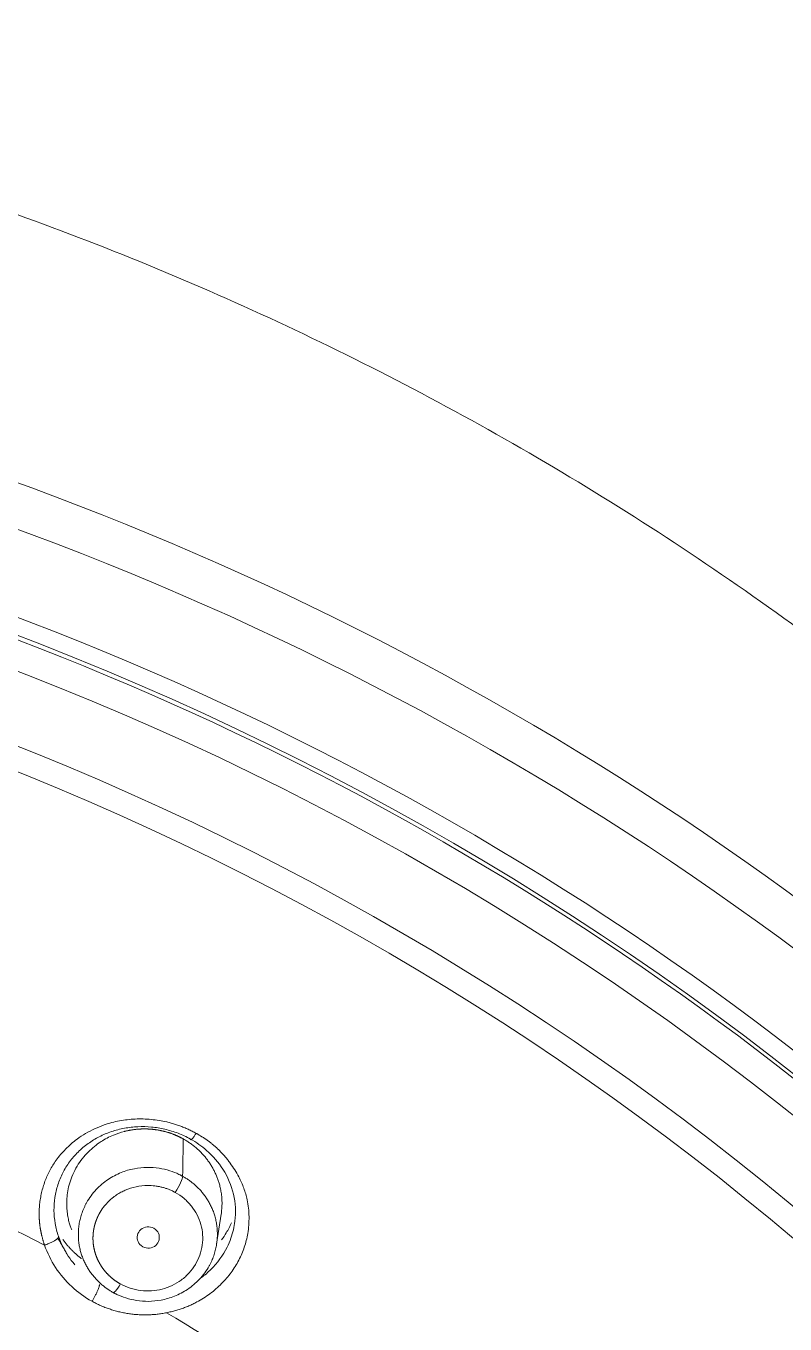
# Model space of a CAD drawing. Extents: x 19821 to 22981, y -91 to 2224.
# Drawn here: x 20767.21 to 20782.71, y 1251.95 to 1278.47 of the extents above; entities that cross this region are included whole.
import ezdxf

# ---------------------------------------------------------------- set-up
doc = ezdxf.new("R2010")
doc.units = 0
doc.header["$LTSCALE"] = 10
doc.header["$MEASUREMENT"] = 0
doc.layers.add('1', color=7, linetype='CONTINUOUS')

msp = doc.modelspace()

# ---------------------------------------------------------------- linework, layer by layer
at = {"layer": '1', "color": 7, "linetype": 'Continuous', "lineweight": 18}
msp.add_line((20771.101, 1253.576), (20771.194, 1254.189), dxfattribs=at)
for centre, major_axis, ratio, start_param, end_param in [((20744.931, 1212.861), (62.577, 0), 0.961262, 0, 3.141593), ((20744.931, 1212.247), (-60.5, 0), 0.961262, 2.420581, 4.712389), ((20744.931, 1212.384), (60, 0), 0.961262, 4.72417, 7.853982), ((20744.931, 1212.384), (-59.925, 0), 0.961262, 1.570796, 4.712389), ((20770.257, 1254.717), (0.146, 0.262), 0.138093, 4.469713, 6.031596), ((20769.136, 1252.849), (-0.146, -0.262), 0.138143, 6.152922, 7.610186)]:
    msp.add_ellipse(centre, major_axis=major_axis, ratio=ratio, start_param=start_param, end_param=end_param, dxfattribs=at)
at = {"layer": '1', "color": 7, "linetype": 'Continuous', "lineweight": 13}
for centre, major_axis, start_param, end_param in [((20744.931, 1212.541), (61.963, 0), 0.423959, 1.570796), ((20744.931, 1212.247), (-59.425, 0), 1.570796, 4.70194), ((20744.931, 1212.247), (-57.948, 0), 1.579187, 4.712389), ((20744.931, 1212.291), (57.403, 0), 4.721079, 7.853982), ((20744.931, 1213.073), (-47.825, 0), 4.218854, 4.368165), ((20744.931, 1213.073), (-47.825, 0), 4.009414, 4.158726)]:
    msp.add_ellipse(centre, major_axis=major_axis, ratio=0.961262, start_param=start_param, end_param=end_param, dxfattribs=at)
at = {"layer": '1', "color": 7, "linetype": 'Continuous', "lineweight": 18}
for points, knots in [([(20807.83, 1218.028), (20807.83, 1219.202), (20807.795, 1220.363), (20807.656, 1222.66), (20807.554, 1223.794), (20807.287, 1226.034), (20807.122, 1227.139), (20806.734, 1229.315), (20806.511, 1230.387), (20806.012, 1232.495), (20805.735, 1233.531), (20805.133, 1235.567), (20804.808, 1236.566), (20804.112, 1238.525), (20803.372, 1240.445), (20802.141, 1243.205), (20800.801, 1245.84), (20799.367, 1248.351), (20797.85, 1250.736), (20796.261, 1252.994), (20794.612, 1255.126), (20792.914, 1257.134), (20791.755, 1258.391), (20790.88, 1259.304), (20790.44, 1259.753), (20789.924, 1260.264), (20789.665, 1260.516), (20789.536, 1260.641), (20789.471, 1260.704), (20789.439, 1260.735), (20789.423, 1260.75), (20789.415, 1260.758), (20789.411, 1260.762), (20789.409, 1260.764), (20789.408, 1260.765), (20789.407, 1260.765), (20789.407, 1260.766), (20789.407, 1260.766), (20787.905, 1262.209), (20786.333, 1263.573), (20783.069, 1266.133), (20781.375, 1267.33), (20777.888, 1269.547), (20776.093, 1270.567), (20772.423, 1272.426), (20770.547, 1273.265), (20766.734, 1274.756), (20764.797, 1275.409), (20760.882, 1276.526), (20758.904, 1276.991), (20754.926, 1277.733), (20752.927, 1278.01), (20748.926, 1278.379), (20746.924, 1278.47), (20744.931, 1278.47)], [0, 0, 0, 0, 0.03125, 0.03125, 0.0625, 0.0625, 0.09375, 0.09375, 0.125, 0.125, 0.15625, 0.15625, 0.1875, 0.1875, 0.21875, 0.25, 0.28125, 0.3125, 0.34375, 0.375, 0.40625, 0.4375, 0.46875, 0.46875, 0.484375, 0.492187, 0.496094, 0.498047, 0.499023, 0.499512, 0.499756, 0.499878, 0.499939, 0.499969, 0.499985, 0.499992, 0.499992, 0.5, 0.5, 0.5625, 0.5625, 0.625, 0.625, 0.6875, 0.6875, 0.75, 0.75, 0.8125, 0.8125, 0.875, 0.875, 0.9375, 0.9375, 1, 1, 1, 1]), ([(20767.588, 1253.56), (20767.585, 1253.567), (20767.58, 1253.582), (20767.572, 1253.605), (20767.565, 1253.628), (20767.558, 1253.65), (20767.552, 1253.673), (20767.545, 1253.696), (20767.539, 1253.718), (20767.533, 1253.741), (20767.528, 1253.764), (20767.523, 1253.787), (20767.518, 1253.809), (20767.513, 1253.832), (20767.509, 1253.855), (20767.504, 1253.878), (20767.501, 1253.901), (20767.497, 1253.923), (20767.494, 1253.946), (20767.491, 1253.969), (20767.488, 1253.992), (20767.486, 1254.015), (20767.484, 1254.038), (20767.482, 1254.061), (20767.48, 1254.084), (20767.479, 1254.107), (20767.478, 1254.13), (20767.476, 1254.185), (20767.477, 1254.273), (20767.486, 1254.394), (20767.502, 1254.513), (20767.526, 1254.633), (20767.557, 1254.75), (20767.595, 1254.865), (20767.641, 1254.977), (20767.694, 1255.085), (20767.754, 1255.191), (20767.855, 1255.342), (20768.013, 1255.529), (20768.221, 1255.708), (20768.423, 1255.843), (20768.609, 1255.94), (20768.789, 1256.013), (20768.96, 1256.065), (20769.117, 1256.1), (20769.277, 1256.124), (20769.439, 1256.137), (20769.602, 1256.138), (20769.764, 1256.128), (20769.925, 1256.108), (20770.047, 1256.084), (20770.129, 1256.064), (20770.173, 1256.052), (20770.218, 1256.039), (20770.261, 1256.026), (20770.305, 1256.011), (20770.348, 1255.996), (20770.391, 1255.98), (20770.434, 1255.963), (20770.476, 1255.945), (20770.518, 1255.926), (20770.56, 1255.907), (20770.602, 1255.886), (20770.643, 1255.865), (20770.67, 1255.85), (20770.683, 1255.843)], [0, 0, 0, 0, 0.004808, 0.009602, 0.014384, 0.019154, 0.023912, 0.02866, 0.033398, 0.038126, 0.042845, 0.047557, 0.05226, 0.056957, 0.061648, 0.066333, 0.071014, 0.07569, 0.080363, 0.085032, 0.0897, 0.094366, 0.099031, 0.103696, 0.108362, 0.113029, 0.117698, 0.122369, 0.146918, 0.171464, 0.196094, 0.220898, 0.245964, 0.270767, 0.295482, 0.320205, 0.345031, 0.370057, 0.431928, 0.494712, 0.536844, 0.578841, 0.621121, 0.653054, 0.684794, 0.716518, 0.748402, 0.780162, 0.811677, 0.843107, 0.874609, 0.883533, 0.892446, 0.901353, 0.910257, 0.919161, 0.928071, 0.93699, 0.945922, 0.954871, 0.96384, 0.972834, 0.981856, 0.99091, 1, 1, 1, 1]), ([(20767.871, 1253.74), (20767.842, 1253.825), (20767.82, 1253.912), (20767.789, 1254.089), (20767.781, 1254.178), (20767.779, 1254.356), (20767.785, 1254.445), (20767.811, 1254.621), (20767.832, 1254.707), (20767.886, 1254.875), (20767.919, 1254.957), (20768, 1255.114), (20768.046, 1255.189), (20768.15, 1255.331), (20768.208, 1255.399), (20768.334, 1255.523), (20768.403, 1255.581), (20768.547, 1255.685), (20768.624, 1255.732), (20768.784, 1255.814), (20768.867, 1255.849), (20769.039, 1255.907), (20769.128, 1255.93), (20769.308, 1255.964), (20769.4, 1255.974), (20769.585, 1255.983), (20769.678, 1255.98), (20769.863, 1255.963), (20769.956, 1255.948), (20770.137, 1255.905), (20770.226, 1255.878), (20770.4, 1255.811), (20770.484, 1255.772), (20770.565, 1255.727)], [0, 0, 0, 0, 0.0625, 0.0625, 0.125, 0.125, 0.1875, 0.1875, 0.25, 0.25, 0.3125, 0.3125, 0.375, 0.375, 0.4375, 0.4375, 0.5, 0.5, 0.5625, 0.5625, 0.625, 0.625, 0.6875, 0.6875, 0.75, 0.75, 0.8125, 0.8125, 0.875, 0.875, 0.9375, 0.9375, 1, 1, 1, 1]), ([(20768.141, 1253.868), (20768.137, 1253.878), (20768.129, 1253.9), (20768.116, 1253.936), (20768.104, 1253.974), (20768.086, 1254.034), (20768.066, 1254.121), (20768.047, 1254.24), (20768.037, 1254.372), (20768.041, 1254.516), (20768.06, 1254.671), (20768.099, 1254.835), (20768.162, 1255.004), (20768.276, 1255.226), (20768.462, 1255.464), (20768.721, 1255.673), (20768.974, 1255.806), (20769.147, 1255.864), (20769.238, 1255.887), (20769.259, 1255.892), (20769.281, 1255.897), (20769.302, 1255.901), (20769.324, 1255.905), (20769.345, 1255.909), (20769.367, 1255.913), (20769.389, 1255.916), (20769.411, 1255.919), (20769.432, 1255.922), (20769.454, 1255.924), (20769.476, 1255.927), (20769.498, 1255.928), (20769.519, 1255.93), (20769.541, 1255.931), (20769.563, 1255.932), (20769.585, 1255.933), (20769.606, 1255.933), (20769.628, 1255.933), (20769.65, 1255.933), (20769.672, 1255.933), (20769.693, 1255.932), (20769.715, 1255.931), (20769.736, 1255.93), (20769.758, 1255.928), (20769.779, 1255.926), (20769.801, 1255.924), (20769.822, 1255.922), (20769.843, 1255.919), (20769.864, 1255.916), (20769.886, 1255.913), (20769.907, 1255.91), (20769.928, 1255.906), (20769.949, 1255.902), (20769.97, 1255.897), (20769.99, 1255.893), (20770.011, 1255.888), (20770.032, 1255.883), (20770.052, 1255.878), (20770.072, 1255.872), (20770.093, 1255.866), (20770.113, 1255.86), (20770.133, 1255.854), (20770.153, 1255.847), (20770.173, 1255.84), (20770.192, 1255.833), (20770.212, 1255.826), (20770.231, 1255.818), (20770.251, 1255.81), (20770.27, 1255.802), (20770.289, 1255.794), (20770.308, 1255.785), (20770.327, 1255.777), (20770.345, 1255.768), (20770.364, 1255.759), (20770.382, 1255.749), (20770.401, 1255.739), (20770.413, 1255.733), (20770.419, 1255.73)], [0, 0, 0, 0, 0.008639, 0.019238, 0.02986, 0.040503, 0.069439, 0.101549, 0.136829, 0.175278, 0.216892, 0.261667, 0.309599, 0.360683, 0.459433, 0.545623, 0.619261, 0.680352, 0.686045, 0.69173, 0.69741, 0.703083, 0.708749, 0.714409, 0.720063, 0.72571, 0.731351, 0.736985, 0.742613, 0.748235, 0.75385, 0.759459, 0.765061, 0.770657, 0.776247, 0.78183, 0.787407, 0.792978, 0.798542, 0.8041, 0.809651, 0.815197, 0.820736, 0.826268, 0.831794, 0.837314, 0.842828, 0.848335, 0.853836, 0.859331, 0.864819, 0.870301, 0.875777, 0.881246, 0.88671, 0.892167, 0.897618, 0.903062, 0.9085, 0.913932, 0.919358, 0.924778, 0.930191, 0.935598, 0.940999, 0.946394, 0.951782, 0.957164, 0.96254, 0.96791, 0.973274, 0.978632, 0.983983, 0.989328, 0.994667, 1, 1, 1, 1]), ([(20770.683, 1255.843), (20770.691, 1255.839), (20770.705, 1255.831), (20770.726, 1255.818), (20770.747, 1255.806), (20770.768, 1255.793), (20770.789, 1255.781), (20770.809, 1255.768), (20770.83, 1255.755), (20770.849, 1255.742), (20770.869, 1255.729), (20770.889, 1255.715), (20770.908, 1255.702), (20770.927, 1255.688), (20770.946, 1255.674), (20770.964, 1255.66), (20770.982, 1255.646), (20771, 1255.632), (20771.018, 1255.618), (20771.036, 1255.603), (20771.053, 1255.589), (20771.07, 1255.574), (20771.087, 1255.559), (20771.104, 1255.544), (20771.12, 1255.529), (20771.136, 1255.514), (20771.152, 1255.498), (20771.181, 1255.469), (20771.223, 1255.426), (20771.276, 1255.366), (20771.327, 1255.302), (20771.394, 1255.214), (20771.472, 1255.099), (20771.548, 1254.965), (20771.61, 1254.839), (20771.657, 1254.722), (20771.696, 1254.605), (20771.73, 1254.47), (20771.755, 1254.314), (20771.765, 1254.141), (20771.759, 1253.967), (20771.734, 1253.758), (20771.674, 1253.516), (20771.579, 1253.292), (20771.483, 1253.122), (20771.399, 1252.999), (20771.306, 1252.882), (20771.202, 1252.769), (20771.089, 1252.663), (20770.966, 1252.565), (20770.836, 1252.476), (20770.732, 1252.414), (20770.658, 1252.376), (20770.616, 1252.355), (20770.574, 1252.335), (20770.531, 1252.316), (20770.488, 1252.298), (20770.444, 1252.281), (20770.4, 1252.265), (20770.355, 1252.249), (20770.31, 1252.235), (20770.264, 1252.222), (20770.218, 1252.209), (20770.172, 1252.198), (20770.125, 1252.187), (20770.094, 1252.181), (20770.078, 1252.178)], [0, 0, 0, 0, 0.004847, 0.00967, 0.014471, 0.01925, 0.024007, 0.028743, 0.033458, 0.038154, 0.042829, 0.047485, 0.052123, 0.056743, 0.061345, 0.065931, 0.0705, 0.075053, 0.079591, 0.084114, 0.088624, 0.093119, 0.097602, 0.102073, 0.106532, 0.11098, 0.115417, 0.119845, 0.13567, 0.15183, 0.168349, 0.185248, 0.219425, 0.253508, 0.280241, 0.306467, 0.332288, 0.35781, 0.394293, 0.431486, 0.467924, 0.504107, 0.564695, 0.624239, 0.654819, 0.685181, 0.715501, 0.745954, 0.777552, 0.808785, 0.839835, 0.87088, 0.880063, 0.889233, 0.898394, 0.907551, 0.916709, 0.925873, 0.935048, 0.944239, 0.953451, 0.96269, 0.971959, 0.981264, 0.990609, 1, 1, 1, 1]), ([(20770.419, 1255.73), (20770.43, 1255.723), (20770.452, 1255.711), (20770.485, 1255.691), (20770.518, 1255.67), (20770.55, 1255.648), (20770.581, 1255.626), (20770.612, 1255.603), (20770.643, 1255.579), (20770.673, 1255.554), (20770.702, 1255.529), (20770.731, 1255.503), (20770.759, 1255.476), (20770.786, 1255.448), (20770.813, 1255.42), (20770.839, 1255.391), (20770.865, 1255.361), (20770.889, 1255.33), (20770.913, 1255.299), (20770.936, 1255.267), (20770.959, 1255.235), (20770.98, 1255.202), (20771.001, 1255.168), (20771.02, 1255.134), (20771.039, 1255.099), (20771.057, 1255.064), (20771.074, 1255.028), (20771.091, 1254.992), (20771.106, 1254.956), (20771.12, 1254.918), (20771.133, 1254.881), (20771.146, 1254.843), (20771.162, 1254.787), (20771.181, 1254.708), (20771.199, 1254.604), (20771.21, 1254.49), (20771.212, 1254.366), (20771.204, 1254.265), (20771.196, 1254.205), (20771.194, 1254.19)], [0, 0, 0, 0, 0.020568, 0.041181, 0.061838, 0.08254, 0.103286, 0.124077, 0.144913, 0.165793, 0.186719, 0.20769, 0.228705, 0.249766, 0.270872, 0.292023, 0.31322, 0.334462, 0.355749, 0.377082, 0.398461, 0.419886, 0.441356, 0.462872, 0.484434, 0.506042, 0.527696, 0.549396, 0.571143, 0.592935, 0.614774, 0.63666, 0.658592, 0.711387, 0.769299, 0.832331, 0.900486, 0.973769, 1, 1, 1, 1]), ([(20770.565, 1255.727), (20770.684, 1255.66), (20770.94, 1255.481), (20771.265, 1255.104), (20771.477, 1254.603), (20771.504, 1254.113), (20771.433, 1253.814), (20771.393, 1253.702)], [0, 0, 0, 0, 0.163297, 0.373929, 0.608433, 0.848571, 1, 1, 1, 1]), ([(20770.407, 1254.966), (20770.402, 1254.968), (20770.392, 1254.974), (20770.377, 1254.982), (20770.362, 1254.99), (20770.346, 1254.997), (20770.276, 1255.032), (20770.138, 1255.086), (20769.92, 1255.137), (20769.676, 1255.154), (20769.413, 1255.128), (20769.14, 1255.047), (20768.873, 1254.906), (20768.629, 1254.698), (20768.489, 1254.506), (20768.419, 1254.374), (20768.394, 1254.322), (20768.372, 1254.27), (20768.352, 1254.217), (20768.335, 1254.164), (20768.32, 1254.112), (20768.307, 1254.059), (20768.297, 1254.006), (20768.289, 1253.953), (20768.283, 1253.901), (20768.279, 1253.848), (20768.277, 1253.797), (20768.277, 1253.745), (20768.279, 1253.695), (20768.283, 1253.645), (20768.289, 1253.595), (20768.297, 1253.547), (20768.306, 1253.499), (20768.317, 1253.452), (20768.33, 1253.406), (20768.344, 1253.361), (20768.359, 1253.317), (20768.376, 1253.274), (20768.394, 1253.231), (20768.413, 1253.19), (20768.434, 1253.151), (20768.455, 1253.112), (20768.478, 1253.074), (20768.501, 1253.038), (20768.526, 1253.002), (20768.551, 1252.968), (20768.577, 1252.935), (20768.604, 1252.903), (20768.631, 1252.872), (20768.659, 1252.843), (20768.687, 1252.814), (20768.716, 1252.787), (20768.745, 1252.761), (20768.774, 1252.736), (20768.804, 1252.712), (20768.834, 1252.689), (20768.864, 1252.668), (20768.895, 1252.647), (20768.925, 1252.628), (20768.956, 1252.609), (20768.976, 1252.597), (20768.987, 1252.592)], [0, 0, 0, 0, 0.003868, 0.007742, 0.011622, 0.015507, 0.019397, 0.06511, 0.115266, 0.16986, 0.228891, 0.292354, 0.360244, 0.432556, 0.509282, 0.522646, 0.535891, 0.549015, 0.562019, 0.574904, 0.587668, 0.600313, 0.612837, 0.625242, 0.637526, 0.649691, 0.661736, 0.673661, 0.685466, 0.697151, 0.708716, 0.720162, 0.731487, 0.742693, 0.753779, 0.764745, 0.775591, 0.786318, 0.796924, 0.807411, 0.817779, 0.828026, 0.838154, 0.848162, 0.858051, 0.867819, 0.877469, 0.886998, 0.896408, 0.905698, 0.914869, 0.92392, 0.932851, 0.941663, 0.950356, 0.958928, 0.967382, 0.975716, 0.98393, 0.992025, 1, 1, 1, 1]), ([(20768.987, 1252.592), (20768.992, 1252.589), (20769.002, 1252.583), (20769.017, 1252.575), (20769.032, 1252.568), (20769.047, 1252.56), (20769.117, 1252.526), (20769.254, 1252.472), (20769.47, 1252.421), (20769.713, 1252.403), (20769.976, 1252.429), (20770.249, 1252.508), (20770.518, 1252.65), (20770.763, 1252.858), (20770.905, 1253.051), (20770.975, 1253.184), (20771, 1253.236), (20771.022, 1253.288), (20771.042, 1253.341), (20771.059, 1253.394), (20771.074, 1253.447), (20771.087, 1253.5), (20771.097, 1253.553), (20771.105, 1253.606), (20771.111, 1253.659), (20771.115, 1253.711), (20771.117, 1253.763), (20771.116, 1253.814), (20771.114, 1253.865), (20771.11, 1253.915), (20771.104, 1253.964), (20771.096, 1254.013), (20771.087, 1254.061), (20771.076, 1254.108), (20771.063, 1254.154), (20771.049, 1254.199), (20771.034, 1254.243), (20771.017, 1254.286), (20770.998, 1254.328), (20770.979, 1254.369), (20770.959, 1254.409), (20770.937, 1254.448), (20770.914, 1254.485), (20770.891, 1254.522), (20770.866, 1254.557), (20770.841, 1254.591), (20770.815, 1254.624), (20770.789, 1254.656), (20770.762, 1254.687), (20770.734, 1254.716), (20770.705, 1254.744), (20770.677, 1254.771), (20770.648, 1254.797), (20770.618, 1254.822), (20770.589, 1254.846), (20770.559, 1254.869), (20770.529, 1254.89), (20770.498, 1254.911), (20770.468, 1254.93), (20770.438, 1254.948), (20770.417, 1254.96), (20770.407, 1254.966)], [0, 0, 0, 0, 0.003921, 0.007817, 0.011689, 0.015536, 0.019358, 0.064573, 0.114371, 0.16875, 0.227711, 0.291254, 0.359377, 0.43208, 0.50936, 0.522766, 0.53605, 0.549213, 0.562254, 0.575174, 0.587972, 0.600648, 0.613202, 0.625635, 0.637946, 0.650136, 0.662203, 0.674149, 0.685973, 0.697676, 0.709256, 0.720715, 0.732052, 0.743267, 0.75436, 0.765331, 0.776181, 0.786908, 0.797514, 0.807998, 0.81836, 0.8286, 0.838718, 0.848715, 0.858589, 0.868342, 0.877972, 0.887481, 0.896868, 0.906133, 0.915276, 0.924297, 0.933196, 0.941973, 0.950628, 0.959162, 0.967573, 0.975863, 0.98403, 0.992076, 1, 1, 1, 1]), ([(20771.203, 1253.669), (20771.237, 1253.714), (20771.311, 1253.826), (20771.373, 1253.944), (20771.404, 1254.014)], [0, 0, 0, 0, 0.424017, 1, 1, 1, 1]), ([(20768.558, 1252.411), (20768.404, 1252.496), (20768.128, 1252.696), (20767.792, 1253.093), (20767.643, 1253.396), (20767.588, 1253.56)], [0, 0, 0, 0, 0.333339, 0.666678, 1, 1, 1, 1]), ([(20768.204, 1253.159), (20768.107, 1253.272), (20767.982, 1253.461), (20767.896, 1253.667), (20767.871, 1253.74)], [0, 0, 0, 0, 0.656318, 1, 1, 1, 1]), ([(20767.959, 1253.675), (20767.961, 1253.672), (20767.968, 1253.664), (20767.979, 1253.649), (20767.993, 1253.63), (20768.007, 1253.612), (20768.021, 1253.594), (20768.036, 1253.577), (20768.05, 1253.559), (20768.065, 1253.542), (20768.08, 1253.525), (20768.096, 1253.508), (20768.111, 1253.491), (20768.127, 1253.474), (20768.143, 1253.458), (20768.159, 1253.442), (20768.175, 1253.426), (20768.192, 1253.41), (20768.208, 1253.394), (20768.225, 1253.379), (20768.242, 1253.364), (20768.259, 1253.349), (20768.277, 1253.334), (20768.294, 1253.32), (20768.312, 1253.305), (20768.327, 1253.293), (20768.336, 1253.286), (20768.339, 1253.284)], [0, 0, 0, 0, 0.017659, 0.059917, 0.102127, 0.144287, 0.186397, 0.228459, 0.270471, 0.312434, 0.354348, 0.396212, 0.438028, 0.479793, 0.52151, 0.563177, 0.604796, 0.646364, 0.687884, 0.729354, 0.770775, 0.812147, 0.853469, 0.894743, 0.935966, 0.977141, 1, 1, 1, 1])]:
    msp.add_open_spline(points, degree=3, knots=knots, dxfattribs=at)
at = {"layer": '1', "color": 7, "linetype": 'Continuous', "lineweight": 13}
for points, degree in [([(20770.419, 1255.73), (20770.415, 1255.475), (20770.411, 1255.22), (20770.407, 1254.966)], 3), ([(20770.078, 1252.178), (20769.69, 1252.099), (20768.902, 1252.22), (20768.558, 1252.411)], 2)]:
    msp.add_open_spline(points, degree=degree, dxfattribs=at)
for points, knots in [([(20770.683, 1255.843), (20770.681, 1255.838), (20770.665, 1255.815), (20770.645, 1255.786), (20770.626, 1255.761), (20770.613, 1255.746), (20770.602, 1255.733), (20770.588, 1255.719), (20770.573, 1255.71), (20770.566, 1255.715), (20770.565, 1255.724), (20770.565, 1255.727)], [0, 0, 0, 0, 0.039625, 0.21909, 0.308823, 0.398555, 0.488288, 0.57802, 0.757486, 0.936951, 1, 1, 1, 1]), ([(20769.135, 1252.766), (20769.131, 1252.769), (20769.121, 1252.775), (20769.106, 1252.783), (20769.092, 1252.792), (20769.078, 1252.801), (20769.064, 1252.81), (20769.051, 1252.819), (20769.037, 1252.828), (20769.024, 1252.837), (20769.011, 1252.847), (20768.998, 1252.857), (20768.985, 1252.866), (20768.973, 1252.876), (20768.961, 1252.886), (20768.949, 1252.897), (20768.937, 1252.907), (20768.925, 1252.917), (20768.914, 1252.928), (20768.903, 1252.939), (20768.892, 1252.949), (20768.881, 1252.96), (20768.871, 1252.971), (20768.86, 1252.982), (20768.85, 1252.993), (20768.84, 1253.004), (20768.83, 1253.015), (20768.821, 1253.027), (20768.812, 1253.038), (20768.803, 1253.049), (20768.794, 1253.061), (20768.785, 1253.072), (20768.776, 1253.084), (20768.768, 1253.096), (20768.76, 1253.107), (20768.752, 1253.119), (20768.745, 1253.131), (20768.737, 1253.142), (20768.73, 1253.154), (20768.723, 1253.166), (20768.716, 1253.178), (20768.709, 1253.19), (20768.703, 1253.202), (20768.696, 1253.213), (20768.69, 1253.225), (20768.684, 1253.237), (20768.678, 1253.249), (20768.673, 1253.261), (20768.667, 1253.273), (20768.662, 1253.285), (20768.657, 1253.297), (20768.652, 1253.309), (20768.647, 1253.32), (20768.643, 1253.332), (20768.638, 1253.344), (20768.634, 1253.356), (20768.63, 1253.368), (20768.626, 1253.379), (20768.623, 1253.391), (20768.619, 1253.403), (20768.616, 1253.414), (20768.612, 1253.426), (20768.609, 1253.438), (20768.606, 1253.449), (20768.604, 1253.461), (20768.601, 1253.472), (20768.599, 1253.483), (20768.596, 1253.495), (20768.594, 1253.506), (20768.592, 1253.517), (20768.59, 1253.529), (20768.588, 1253.54), (20768.587, 1253.551), (20768.585, 1253.562), (20768.584, 1253.573), (20768.582, 1253.584), (20768.581, 1253.595), (20768.58, 1253.606), (20768.579, 1253.616), (20768.578, 1253.627), (20768.578, 1253.638), (20768.577, 1253.648), (20768.577, 1253.659), (20768.576, 1253.669), (20768.576, 1253.679), (20768.576, 1253.69), (20768.576, 1253.7), (20768.576, 1253.71), (20768.576, 1253.72), (20768.576, 1253.73), (20768.577, 1253.74), (20768.577, 1253.75), (20768.578, 1253.759), (20768.578, 1253.769), (20768.579, 1253.779), (20768.58, 1253.788), (20768.58, 1253.798), (20768.581, 1253.807), (20768.582, 1253.816), (20768.584, 1253.825), (20768.585, 1253.834), (20768.586, 1253.844), (20768.587, 1253.852), (20768.589, 1253.861), (20768.59, 1253.87), (20768.591, 1253.879), (20768.593, 1253.887), (20768.595, 1253.896), (20768.596, 1253.904), (20768.598, 1253.913), (20768.6, 1253.921), (20768.602, 1253.929), (20768.603, 1253.937), (20768.605, 1253.945), (20768.607, 1253.953), (20768.609, 1253.961), (20768.611, 1253.969), (20768.613, 1253.976), (20768.616, 1253.984), (20768.618, 1253.991), (20768.62, 1253.999), (20768.622, 1254.006), (20768.624, 1254.013), (20768.627, 1254.021), (20768.629, 1254.028), (20768.631, 1254.035), (20768.634, 1254.041), (20768.636, 1254.048), (20768.639, 1254.055), (20768.641, 1254.062), (20768.644, 1254.068), (20768.646, 1254.075), (20768.648, 1254.081), (20768.651, 1254.087), (20768.653, 1254.094), (20768.656, 1254.1), (20768.659, 1254.106), (20768.661, 1254.112), (20768.664, 1254.118), (20768.666, 1254.123), (20768.669, 1254.129), (20768.671, 1254.135), (20768.674, 1254.14), (20768.677, 1254.146), (20768.679, 1254.151), (20768.682, 1254.157), (20768.684, 1254.162), (20768.687, 1254.167), (20768.689, 1254.172), (20768.692, 1254.177), (20768.695, 1254.182), (20768.697, 1254.187), (20768.7, 1254.192), (20768.702, 1254.196), (20768.705, 1254.201), (20768.707, 1254.205), (20768.71, 1254.21), (20768.712, 1254.214), (20768.715, 1254.219), (20768.717, 1254.223), (20768.719, 1254.227), (20768.722, 1254.231), (20768.749, 1254.277), (20768.802, 1254.353), (20768.884, 1254.444), (20768.953, 1254.507), (20769.023, 1254.562), (20769.099, 1254.614), (20769.187, 1254.661), (20769.266, 1254.697), (20769.336, 1254.721), (20769.455, 1254.756), (20769.612, 1254.78), (20769.771, 1254.777), (20769.87, 1254.766), (20769.935, 1254.754), (20770.001, 1254.739), (20770.067, 1254.719), (20770.133, 1254.695), (20770.183, 1254.672), (20770.219, 1254.654), (20770.239, 1254.644), (20770.251, 1254.637), (20770.257, 1254.634)], [0, 0, 0, 0, 0.004832, 0.009642, 0.014431, 0.019198, 0.023943, 0.028666, 0.033368, 0.038049, 0.042707, 0.047344, 0.051959, 0.056553, 0.061125, 0.065675, 0.070204, 0.074711, 0.079196, 0.08366, 0.088102, 0.092522, 0.096921, 0.101298, 0.105653, 0.109987, 0.114299, 0.11859, 0.122858, 0.127105, 0.131331, 0.135535, 0.139717, 0.143877, 0.148016, 0.152133, 0.156228, 0.160302, 0.164354, 0.168385, 0.172394, 0.176381, 0.180346, 0.18429, 0.188212, 0.192113, 0.195992, 0.199849, 0.203684, 0.207498, 0.21129, 0.215061, 0.21881, 0.222537, 0.226243, 0.229927, 0.233589, 0.237229, 0.240848, 0.244446, 0.248021, 0.251575, 0.255107, 0.258618, 0.262107, 0.265574, 0.26902, 0.272444, 0.275846, 0.279227, 0.282586, 0.285923, 0.289239, 0.292533, 0.295805, 0.299056, 0.302285, 0.305492, 0.308678, 0.311842, 0.314984, 0.318105, 0.321204, 0.324282, 0.327337, 0.330371, 0.333384, 0.336374, 0.339344, 0.342291, 0.345217, 0.348121, 0.351003, 0.353864, 0.356703, 0.359521, 0.362316, 0.365091, 0.367843, 0.370574, 0.373283, 0.375971, 0.378636, 0.381281, 0.383903, 0.386504, 0.389083, 0.391641, 0.394176, 0.396691, 0.399183, 0.401654, 0.404103, 0.406531, 0.408937, 0.411321, 0.413684, 0.416024, 0.418344, 0.420641, 0.422917, 0.425172, 0.427404, 0.429615, 0.431804, 0.433972, 0.436118, 0.438242, 0.440345, 0.442426, 0.444485, 0.446523, 0.448539, 0.450533, 0.452506, 0.454457, 0.456386, 0.458294, 0.46018, 0.462045, 0.463887, 0.465708, 0.467508, 0.469286, 0.471042, 0.472776, 0.474489, 0.47618, 0.477849, 0.479497, 0.481123, 0.482728, 0.484311, 0.485872, 0.487411, 0.488929, 0.490425, 0.4919, 0.493353, 0.494784, 0.496194, 0.497581, 0.498948, 0.543054, 0.578533, 0.605381, 0.623592, 0.655956, 0.684566, 0.709417, 0.730505, 0.747828, 0.815777, 0.864408, 0.88261, 0.901287, 0.920436, 0.940057, 0.960147, 0.980706, 0.987795, 0.994227, 1, 1, 1, 1]), ([(20770.257, 1254.634), (20770.321, 1254.599), (20770.381, 1254.557), (20770.491, 1254.464), (20770.541, 1254.413), (20770.63, 1254.301), (20770.669, 1254.24), (20770.734, 1254.114), (20770.76, 1254.047), (20770.798, 1253.911), (20770.81, 1253.841), (20770.819, 1253.701), (20770.817, 1253.63), (20770.798, 1253.49), (20770.781, 1253.421), (20770.734, 1253.287), (20770.703, 1253.223), (20770.63, 1253.101), (20770.587, 1253.043), (20770.49, 1252.937), (20770.437, 1252.889), (20770.32, 1252.803), (20770.258, 1252.765), (20770.126, 1252.703), (20770.057, 1252.678), (20769.915, 1252.641), (20769.843, 1252.63), (20769.696, 1252.62), (20769.623, 1252.623), (20769.477, 1252.641), (20769.405, 1252.657), (20769.266, 1252.702), (20769.199, 1252.731), (20769.135, 1252.766)], [0, 0, 0, 0, 0.0625, 0.0625, 0.125, 0.125, 0.1875, 0.1875, 0.25, 0.25, 0.3125, 0.3125, 0.375, 0.375, 0.4375, 0.4375, 0.5, 0.5, 0.5625, 0.5625, 0.625, 0.625, 0.6875, 0.6875, 0.75, 0.75, 0.8125, 0.8125, 0.875, 0.875, 0.9375, 0.9375, 1, 1, 1, 1]), ([(20767.588, 1253.56), (20767.597, 1253.562), (20767.632, 1253.574), (20767.69, 1253.596), (20767.743, 1253.621), (20767.777, 1253.64), (20767.799, 1253.653), (20767.819, 1253.666), (20767.843, 1253.685), (20767.866, 1253.708), (20767.874, 1253.728), (20767.872, 1253.738), (20767.871, 1253.74)], [0, 0, 0, 0, 0.050555, 0.200048, 0.34954, 0.424286, 0.499032, 0.573778, 0.648525, 0.798017, 0.947509, 1, 1, 1, 1]), ([(20771.393, 1253.702), (20771.371, 1253.638), (20771.271, 1253.406), (20771.069, 1253.128), (20770.86, 1252.947), (20770.793, 1252.896)], [0, 0, 0, 0, 0.204681, 0.75891, 1, 1, 1, 1]), ([(20768.558, 1252.411), (20768.567, 1252.426), (20768.577, 1252.443), (20768.596, 1252.478), (20768.606, 1252.496), (20768.626, 1252.534), (20768.636, 1252.552), (20768.654, 1252.589), (20768.662, 1252.608), (20768.677, 1252.642), (20768.684, 1252.658), (20768.694, 1252.686), (20768.698, 1252.699), (20768.705, 1252.72), (20768.706, 1252.729), (20768.708, 1252.743), (20768.708, 1252.748), (20768.707, 1252.751)], [0, 0, 0, 0, 0.125, 0.125, 0.25, 0.25, 0.375, 0.375, 0.5, 0.5, 0.625, 0.625, 0.75, 0.75, 0.875, 0.875, 1, 1, 1, 1])]:
    msp.add_open_spline(points, degree=3, knots=knots, dxfattribs=at)
at = {"layer": '1', "color": 7, "linetype": 'Continuous', "lineweight": 18}
for points, degree in [([(20769.819, 1253.904), (20769.77, 1253.927), (20769.68, 1253.946), (20769.542, 1253.886), (20769.47, 1253.767), (20769.484, 1253.622), (20769.547, 1253.556), (20769.592, 1253.526)], 3), ([(20769.592, 1253.526), (20769.641, 1253.503), (20769.731, 1253.484), (20769.868, 1253.544), (20769.94, 1253.663), (20769.927, 1253.809), (20769.864, 1253.875), (20769.819, 1253.904)], 3), ([(20768.043, 1253.378), (20767.857, 1253.711)], 1)]:
    msp.add_open_spline(points, degree=degree, dxfattribs=at)

doc.saveas('drawing.dxf')
